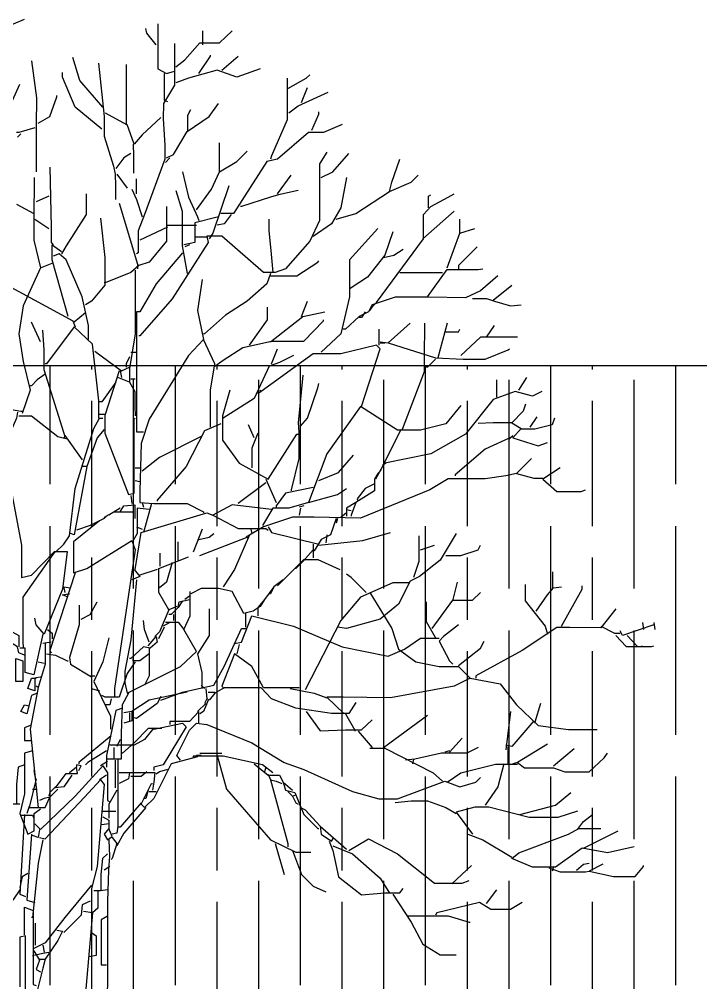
# Model space of a CAD drawing. Header units: millimetres. Extents: x 2004 to 9033, y -135 to 5682.
# Drawn here: x 2985.2 to 3311.9, y 1441.3 to 1902.8 of the extents above; entities that cross this region are included whole.
import ezdxf

# ---------------------------------------------------------------- set-up
doc = ezdxf.new("R2010")
doc.units = ezdxf.units.MM

msp = doc.modelspace()

# ---------------------------------------------------------------- hatches: boundary and pattern name
h = msp.add_hatch()
h.set_pattern_fill('GOST_WOOD', color=256, scale=10)
h.paths.add_polyline_path([(2004.42, 1736.98), (2004.42, 1136.98), (4004.42, 1136.98), (4004.42, 1736.98)])

# ---------------------------------------------------------------- linework, layer by layer
msp.add_line((2004.42, 1736.98), (4004.42, 1736.98))
at = {"color": 84}
for points in [[(2977.17, 1898.34), (2987.69, 1902.77)], [(3050.81, 1890.58), (3046.38, 1896.12), (3045.83, 1898.34)], [(3051.64, 1900.55), (3051.64, 1878.96), (3055.79, 1876.74), (3059.67, 1877.85)], [(3060.22, 1880.06), (3064.65, 1883.39), (3071.85, 1891.42), (3081.26, 1891.42), (3087.35, 1897.23)], [(3073.23, 1890.58), (3073.23, 1897.23)], [(3059.67, 1891.14), (3059.67, 1871.21), (3054.41, 1862.35), (3054.27, 1855.15), (3055.03, 1842.42), (3055.03, 1835.77), (3045.27, 1809.2), (3042.23, 1801.44), (3042.23, 1790.92), (3041.4, 1790.37)], [(3025.34, 1860.69), (3014.27, 1873.42), (3010.95, 1884.49)], [(3071.3, 1876.74), (3076.83, 1885.05), (3076.83, 1885.6)], [(3082.37, 1878.4), (3090.12, 1885.05)], [(2991.01, 1882.83), (2993.51, 1865.12), (2993.37, 1851.83), (2993.3, 1846.29), (2993.3, 1829.68)], [(3023.13, 1881.73), (3025.89, 1856.26), (3025.89, 1846.84), (3030.32, 1832.45), (3031.15, 1828.57), (3031.29, 1823.04), (3031.29, 1816.39)], [(3026.45, 1857.92), (3036.69, 1852.38), (3036.69, 1881.17)], [(3100.64, 1878.96), (3089.57, 1875.08), (3080.15, 1878.4), (3066.31, 1874.53), (3060.22, 1872.31)], [(3024.79, 1850.17), (3012.05, 1860.69), (3005.96, 1875.08), (3005.96, 1877.3)], [(3054.69, 1876.74), (3054.69, 1864.01), (3056.35, 1863.45)], [(3113.65, 1874.53), (3113.65, 1854.6), (3106.18, 1837.43), (3105.62, 1835.77)], [(3113.93, 1869.55), (3122.79, 1874.53), (3124.45, 1876.19)], [(2971.64, 1873.42), (2980.49, 1860.69), (2985.48, 1871.76)], [(3120.57, 1862.9), (3123.34, 1870.1)], [(2994.34, 1852.94), (2999.87, 1856.26), (3003.19, 1865.67), (3003.19, 1866.22)], [(3114.48, 1857.92), (3118.91, 1861.24), (3133.31, 1867.88)], [(3055.79, 1836.33), (3059.11, 1837.99), (3065.76, 1849.06), (3076.28, 1856.26), (3080.71, 1862.35)], [(3053.02, 1855.7), (3044.17, 1847.4), (3040.29, 1842.97), (3036.97, 1852.38)], [(3066.03, 1849.06), (3066.03, 1856.81), (3067.42, 1859.58)], [(3125.55, 1849.61), (3128.88, 1857.36), (3128.88, 1858.47)], [(2992.67, 1850.72), (2984.92, 1848.51), (2983.82, 1848.51)], [(3139.95, 1852.38), (3131.09, 1848.51), (3123.89, 1848.51), (3108.94, 1835.77), (3103.96, 1834.66), (3087.91, 1809.75), (3081.81, 1809.75)], [(2986.03, 1847.95), (2984.37, 1846.29)], [(3039.74, 1842.97), (3040.01, 1837.43), (3040.01, 1829.13)], [(3081.26, 1829.68), (3081.26, 1843.52)], [(3038.63, 1838.54), (3035.31, 1836.33), (3031.43, 1831.34)], [(3132.75, 1839.09), (3129.15, 1833.56), (3129.15, 1806.43), (3124.45, 1796.46), (3112.82, 1783.17), (3107.84, 1781.51), (3102.3, 1781.51), (3082.37, 1798.95), (3075.17, 1798.95), (3075.72, 1795.91), (3058.56, 1768.78), (3043.06, 1751.06), (3042.5, 1751.06)], [(3070.19, 1811.41), (3077.39, 1821.38), (3081.26, 1829.68), (3089.57, 1834.66), (3094.55, 1839.65)], [(3129.98, 1826.91), (3135.52, 1829.68), (3143.27, 1838.54)], [(3057.45, 1836.33), (3055.24, 1834.11)], [(3162.65, 1820.27), (3163.76, 1824.7), (3167.63, 1835.77)], [(2999.87, 1831.9), (3000.43, 1803.11), (3000.43, 1795.91), (3001.53, 1794.8)], [(3031.98, 1828.57), (3036.97, 1821.93)], [(3063.54, 1829.68), (3066.31, 1817.5), (3070.74, 1808.09), (3071.3, 1806.43)], [(3108.94, 1819.16), (3115.59, 1828.02)], [(3137.18, 1806.98), (3146.59, 1809.75), (3162.65, 1820.27), (3173.17, 1824.7), (3176.49, 1828.02)], [(2992.4, 1826.91), (2992.26, 1806.98), (2992.26, 1797.01), (2995.44, 1783.73), (3000.98, 1785.94)], [(3041.4, 1819.16), (3041.4, 1826.36)], [(3085.69, 1823.04), (3077.94, 1800.34), (3076.28, 1797.57)], [(3142.16, 1826.91), (3139.4, 1812.52), (3134.97, 1804.77), (3126.11, 1798.68)], [(3017.31, 1819.16), (3017.31, 1809.2), (3007.62, 1794.25), (3005.41, 1790.37)], [(3039.18, 1821.38), (3041.4, 1816.39), (3044.17, 1808.09)], [(3060.22, 1820.82), (3063.27, 1810.86), (3063.27, 1794.25), (3065.76, 1780.96)], [(3118.91, 1820.82), (3109.5, 1818.61), (3105.62, 1817.5), (3091.78, 1813.07), (3091.23, 1813.07)], [(3153.24, 1763.24), (3154.9, 1765.46), (3156.56, 1767.12), (3178.98, 1797.57), (3178.98, 1809.2), (3182.58, 1813.07), (3190.89, 1817.5), (3193.66, 1819.16)], [(3181.47, 1812.52), (3181.47, 1818.05), (3182.58, 1818.61)], [(2983.82, 1814.18), (2992.12, 1809.75)], [(2999.32, 1818.05), (2993.23, 1815.29)], [(3033.09, 1814.73), (3041.95, 1785.39), (3041.95, 1783.17)], [(3055.79, 1813.07), (3055.79, 1796.46), (3047.49, 1786.5), (3042.5, 1784.83), (3041.95, 1785.39)], [(3086.8, 1809.2), (3083.48, 1804.77), (3080.15, 1804.21)], [(3178.71, 1797.57), (3193.66, 1810.86)], [(2992.67, 1806.98), (2999.32, 1802.55)], [(3024.23, 1807.53), (3026.17, 1788.71), (3026.17, 1775.42), (3019.8, 1767.67), (3017.04, 1766.01)], [(3080.71, 1808.09), (3069.36, 1805.32), (3069.36, 1795.91), (3064.1, 1794.8)], [(3107.01, 1781.51), (3106.04, 1792.03), (3105, 1801.44), (3105, 1806.98)], [(3196.42, 1800.34), (3196.42, 1806.98)], [(3056.35, 1803.11), (3043.06, 1797.01)], [(3056.35, 1804.21), (3070.19, 1804.21)], [(3157.11, 1802.55), (3143.55, 1787.6), (3143.55, 1769.89), (3139.4, 1752.17), (3129.98, 1743.31)], [(3164.31, 1800.89), (3160.44, 1789.82), (3152.13, 1779.3), (3143.83, 1773.76)], [(3190.33, 1783.73), (3196.42, 1800.34), (3203.62, 1802.55)], [(3075.17, 1798.4), (3069.63, 1798.4)], [(3008.73, 1760.47), (3000.98, 1787.6), (3000.98, 1794.8), (3005.41, 1791.48)], [(3063.54, 1790.92), (3050.81, 1775.98), (3043.06, 1762.69), (3041.4, 1762.69)], [(3066.87, 1794.8), (3064.65, 1793.69)], [(3159.88, 1788.71), (3164.86, 1789.82), (3169.29, 1792.59)], [(3204.73, 1793.69), (3195.87, 1784.83), (3195.87, 1783.17)], [(3018.42, 1749.4), (3018.42, 1756.04), (3015.37, 1769.89), (3007.62, 1787.6), (3004.3, 1790.37), (3001.53, 1789.26)], [(3105.62, 1779.85), (3118.36, 1779.85), (3128.32, 1786.5), (3128.88, 1787.05)], [(2995.44, 1783.73), (2987.14, 1765.46), (2984.92, 1752.17), (2987.14, 1738.88), (2990.46, 1725.04), (2986.58, 1713.96)], [(3042.5, 1784.83), (3038.63, 1781.51), (3026.45, 1776.53), (3025.89, 1776.53)], [(3040.84, 1782.62), (3040.84, 1752.17), (3038.08, 1735.56), (3038.08, 1728.91), (3032.54, 1731.13)], [(3167.63, 1781.51), (3188.12, 1781.51)], [(3180.92, 1769.89), (3190.33, 1782.9), (3205.28, 1782.9), (3207.5, 1783.17)], [(3072.96, 1778.19), (3070.74, 1763.24), (3073.51, 1749.4)], [(3105.62, 1780.96), (3103.96, 1775.98), (3094.55, 1767.67), (3084.03, 1761.03), (3074.06, 1752.17), (3073.51, 1752.17)], [(3214.69, 1779.85), (3206.39, 1772.65), (3199.19, 1769.33), (3181.47, 1769.61), (3165.42, 1769.61), (3154.35, 1766.01), (3152.68, 1762.69), (3148.25, 1760.47), (3141.61, 1754.38), (3140.5, 1754.38)], [(2970.25, 1732.79), (2970.25, 1754.94), (2979.39, 1775.42), (3010.95, 1758.26), (3012.05, 1755.49)], [(3212.48, 1768.22), (3221.34, 1775.42)], [(3120.57, 1760.47), (3123.34, 1767.67)], [(3202.51, 1769.05), (3209.16, 1769.05), (3213.03, 1767.67), (3220.79, 1765.46), (3225.77, 1766.01)], [(3095.66, 1746.63), (3104.24, 1758.81), (3104.24, 1764.9)], [(3017.04, 1762.13), (3011.5, 1757.7)], [(3041.4, 1762.69), (3041.4, 1723.38), (3041.4, 1705.11), (3044.72, 1705.11)], [(3079.05, 1736.67), (3082.92, 1739.43), (3092.33, 1745.52), (3106.18, 1748.57), (3121.68, 1748.57), (3131.09, 1758.26), (3131.09, 1758.81)], [(3105.62, 1748.29), (3121.13, 1760.47), (3131.64, 1762.69)], [(3151.02, 1762.69), (3149.36, 1759.92), (3148.25, 1759.92)], [(2995.44, 1748.29), (2991.01, 1757.7)], [(2996.27, 1753.83), (2996.97, 1744.42), (2996.97, 1735), (3004.86, 1710.09), (3007.07, 1702.89), (3006.52, 1702.34)], [(3023.4, 1711.75), (3023.4, 1720.06), (3020.36, 1747.18), (3011.5, 1755.49), (2998.21, 1737.77), (2997.66, 1737.77)], [(3157.67, 1754.38), (3157.67, 1746.63)], [(3172.62, 1757.15), (3162.1, 1747.74), (3184.8, 1740.54), (3198.08, 1739.99), (3208.6, 1739.99), (3219.68, 1744.42), (3220.23, 1744.97)], [(3179.54, 1757.15), (3179.4, 1740.54), (3179.4, 1733.9), (3168.74, 1706.21)], [(3190.33, 1757.15), (3185.9, 1740.54)], [(3189.78, 1753), (3195.87, 1753), (3196.42, 1754.38)], [(3209.16, 1750.51), (3213.03, 1756.04)], [(3076.83, 1707.32), (3076.83, 1725.04), (3079.05, 1737.77), (3073.51, 1749.4), (3066.31, 1741.65), (3047.49, 1711.2), (3043.61, 1699.57), (3043.06, 1676.87), (3043.06, 1671.33), (3049.7, 1670.78), (3065.76, 1670.78), (3073.51, 1666.9), (3073.51, 1666.35)], [(3224.11, 1750.51), (3206.39, 1750.51), (3196.98, 1741.65)], [(3149.36, 1717.29), (3158.22, 1744.97), (3156.56, 1746.63), (3139.4, 1742.48), (3126.11, 1742.48), (3101.19, 1724.48), (3100.64, 1725.04)], [(3106.18, 1737.77), (3108.94, 1744.97)], [(3158.22, 1748.29), (3162.1, 1747.74)], [(3158.22, 1747.74), (3160.44, 1747.74)], [(3021.47, 1743.86), (3034.2, 1734.45), (3038.08, 1736.11)], [(3038.08, 1741.09), (3036.41, 1737.77), (3036.41, 1736.11)], [(3038.63, 1743.31), (3041.4, 1743.31)], [(3116.7, 1741.65), (3110.05, 1738.33), (3105.07, 1736.67), (3097.87, 1721.16), (3082.92, 1711.75)], [(3184.8, 1739.99), (3180.92, 1736.11), (3180.37, 1736.11)], [(2970.53, 1731.68), (2973.3, 1717.29), (2986.03, 1715.07), (2986.58, 1715.07)], [(2997.66, 1732.79), (2993.78, 1730.02), (2991.01, 1727.25), (2990.46, 1727.25)], [(3033.09, 1734.45), (3026.45, 1713.41), (3023.68, 1713.41)], [(3033.65, 1734.45), (3034.2, 1731.13)], [(3038.63, 1730.57), (3040.84, 1730.57)], [(3121.13, 1732.24), (3118.91, 1709.54), (3119.19, 1705.11), (3119.19, 1692.37), (3115.59, 1677.42), (3115.59, 1676.87)], [(3224.66, 1725.04), (3228.54, 1731.13)], [(3031.43, 1728.91), (3024.79, 1719.5), (3023.68, 1719.5)], [(3038.08, 1728.91), (3040.57, 1724.48), (3040.57, 1717.29), (3040.84, 1712.86)], [(3120.02, 1707.87), (3123.34, 1711.75), (3128.32, 1726.15), (3128.88, 1728.36)], [(3214.14, 1721.72), (3214.14, 1730.02)], [(3086.24, 1725.04), (3082.64, 1712.86), (3082.64, 1701.23), (3090.67, 1690.16), (3104.52, 1682.41), (3118.36, 1704), (3118.91, 1704)], [(3101.19, 1724.48), (3099.53, 1723.38)], [(3235.73, 1724.48), (3231.3, 1722.27), (3223, 1724.48), (3212.48, 1720.61), (3199.19, 1704), (3182.58, 1694.59), (3160.44, 1690.16), (3159.88, 1690.71)], [(3196.98, 1717.84), (3189.78, 1708.98), (3177.6, 1705.94), (3166.53, 1705.94), (3148.81, 1717.29), (3132.75, 1694.59), (3123.89, 1671.33), (3114.48, 1668.56), (3106.73, 1668.56), (3101.75, 1660.26)], [(3227.98, 1718.39), (3226.88, 1715.07), (3221.34, 1709.54), (3225.77, 1706.77), (3221.89, 1702.34), (3234.07, 1698.46), (3238.5, 1700.12)], [(2984.37, 1714.52), (2983.82, 1711.75), (2979.11, 1700.68), (2979.11, 1689.05), (2986.31, 1650.85), (2986.31, 1635.34), (2991.01, 1636.45), (3002.09, 1647.8), (3008.18, 1647.8), (3005.96, 1629.81), (2997.1, 1608.21), (2993.23, 1612.64), (2992.67, 1615.97)], [(2984.92, 1712.86), (2991.01, 1712.86), (3003.75, 1702.89), (3008.18, 1701.78)], [(3026.17, 1713.41), (3026.17, 1704.55), (3037.52, 1675.21), (3040.29, 1675.76), (3040.29, 1711.2), (3040.84, 1711.75)], [(3230.2, 1707.32), (3233.52, 1712.3)], [(3002.64, 1647.52), (3006.52, 1651.4), (3009.28, 1655.28), (3012.05, 1677.98), (3020.91, 1706.77), (3023.68, 1711.75), (3025.34, 1711.75)], [(3081.81, 1708.98), (3074.06, 1705.66), (3065.2, 1688.5), (3051.36, 1672.44), (3051.36, 1671.89)], [(3097.87, 1702.34), (3095.1, 1708.43)], [(3205.28, 1709.26), (3212.48, 1709.67), (3221.34, 1709.67)], [(3241.82, 1711.75), (3240.72, 1708.43), (3232.41, 1706.49), (3225.77, 1706.49)], [(3007.07, 1703.45), (3015.37, 1691.82)], [(3025.89, 1706.21), (3022.57, 1702.34), (3017.59, 1688.5), (3015.37, 1688.5)], [(3072.4, 1702.89), (3052.47, 1692.93), (3044.17, 1686.28)], [(3099.53, 1704.55), (3096.76, 1697.35), (3096.76, 1687.94)], [(3168.19, 1706.21), (3159.33, 1688.5), (3156.01, 1682.41)], [(3221.89, 1702.89), (3208.6, 1696.8), (3194.21, 1684.62), (3194.21, 1684.07)], [(3221.89, 1703.45), (3220.23, 1701.78)], [(3128.88, 1681.85), (3138.29, 1685.73), (3145.49, 1694.03)], [(3160.99, 1690.16), (3159.33, 1689.05)], [(3230.75, 1692.37), (3223.55, 1685.17), (3231.86, 1682.96), (3236.29, 1682.96)], [(3017.59, 1688.5), (3011.5, 1655.83), (3009.84, 1656.38)], [(3040.84, 1687.94), (3043.61, 1687.94)], [(3223.55, 1685.17), (3218.57, 1684.07), (3208.6, 1682.68), (3190.89, 1682.68), (3182.03, 1677.42), (3148.81, 1663.86), (3126.66, 1664.27), (3116.14, 1664.27), (3102.3, 1659.71), (3094, 1654.72)], [(3158.77, 1686.84), (3157.11, 1685.17), (3155.45, 1682.41), (3155.45, 1676.87), (3146.59, 1671.33), (3142.16, 1668.56), (3142.16, 1664.69)], [(3244.59, 1687.94), (3236.29, 1682.41), (3242.93, 1676.59), (3254.56, 1676.59), (3256.77, 1677.42)], [(3040.84, 1681.85), (3043.06, 1681.3)], [(3103.41, 1680.74), (3090.12, 1670.78)], [(3103.41, 1682.41), (3108.39, 1671.33)], [(3155.45, 1680.19), (3151.02, 1677.98), (3147.15, 1672.99), (3147.7, 1671.89)], [(3126.11, 1678.53), (3112.82, 1675.76), (3108.39, 1669.67), (3108.39, 1669.12)], [(3123.89, 1671.33), (3137.74, 1675.21), (3142.16, 1677.98)], [(3038.63, 1674.65), (3039.18, 1670.78)], [(3044.17, 1671.33), (3044.72, 1669.12)], [(3048.59, 1670.78), (3044.72, 1656.94)], [(3146.59, 1671.33), (3144.38, 1665.24), (3144.38, 1664.69)], [(3039.74, 1666.63), (3030.32, 1666.63), (3025.89, 1664.13), (3025.89, 1663.58)], [(3033.65, 1668.56), (3028.11, 1665.24)], [(3033.65, 1666.9), (3035.31, 1669.67), (3040.57, 1670.23), (3040.57, 1663.58)], [(3047.49, 1668.01), (3041.67, 1668.56), (3041.67, 1656.38), (3039.74, 1653.06)], [(3040.84, 1639.22), (3043.61, 1656.94), (3075.17, 1666.35), (3077.94, 1665.24)], [(3106.18, 1668.01), (3087.35, 1670.23), (3077.94, 1665.24), (3090.12, 1658.88), (3103.41, 1658.88), (3104.52, 1658.04)], [(3121.68, 1669.67), (3119.46, 1669.12)], [(3120.02, 1668.56), (3119.46, 1665.24)], [(3142.16, 1666.35), (3139.4, 1664.13)], [(3142.16, 1668.01), (3144.38, 1667.46)], [(3023.68, 1662.47), (3011.22, 1652.51), (3011.22, 1637.56), (3017.59, 1639.77), (3039.18, 1653.06), (3040.84, 1648.63), (3030.88, 1582.19), (3030.88, 1578.32)], [(3027.56, 1665.24), (3025.89, 1663.58), (3019.25, 1660.26), (3012.61, 1658.04)], [(3137.18, 1663.58), (3134.41, 1655.83), (3129.98, 1653.62), (3126.66, 1648.08), (3126.11, 1648.08)], [(3137.74, 1663.58), (3137.18, 1661.37)], [(3041.4, 1659.71), (3044.17, 1658.6)], [(3072.96, 1658.6), (3068.53, 1647.52)], [(3096.21, 1658.6), (3096.76, 1656.38)], [(3104.52, 1659.71), (3106.18, 1656.94), (3128.88, 1651.4)], [(3128.88, 1650.85), (3149.92, 1653.06), (3163.2, 1656.94)], [(3061.33, 1643.65), (3061.33, 1652.51)], [(3071.3, 1653.62), (3076.28, 1654.72), (3078.49, 1656.38)], [(3071.85, 1645.86), (3094.55, 1654.72), (3095.1, 1654.17)], [(3095.66, 1655.83), (3088.46, 1639.22), (3082.92, 1630.91)], [(3132.75, 1655.83), (3132.2, 1651.95)], [(3194.76, 1656.38), (3187.01, 1643.65), (3177.05, 1635.9), (3172.62, 1633.68), (3167.08, 1622.61), (3158.22, 1615.41), (3142.16, 1610.98), (3137.74, 1611.54)], [(3176.77, 1655.28), (3176.77, 1643.1), (3174.28, 1635.34)], [(3002.09, 1647.52), (2999.32, 1643.65), (2986.86, 1625.93), (2986.86, 1604.89), (2987.14, 1601.57)], [(3126.11, 1648.63), (3121.13, 1643.1), (3117.8, 1639.77), (3117.25, 1639.77)], [(3126.11, 1651.4), (3126.11, 1644.76)], [(3177.6, 1648.63), (3184.24, 1650.85)], [(3189.78, 1645.86), (3196.98, 1645.86), (3205.28, 1648.63), (3206.39, 1650.85)], [(3060.78, 1621.5), (3056.9, 1619.84), (3052.19, 1628.15), (3052.19, 1639.77), (3066.31, 1645.31)], [(3052.75, 1640.88), (3052.75, 1646.97)], [(3108.94, 1631.47), (3117.25, 1639.77), (3121.68, 1643.93), (3128.32, 1643.93), (3138.84, 1639.22)], [(3040.29, 1639.22), (3043.06, 1635.9), (3039.18, 1634.24)], [(3051.36, 1639.22), (3043.06, 1636.45)], [(3058.56, 1642.54), (3055.79, 1633.13), (3052.47, 1630.36)], [(3012.05, 1637.56), (2999.87, 1600.46), (3000.43, 1599.36)], [(3041.4, 1634.24), (3038.63, 1605.45), (3035.86, 1590.5), (3035.86, 1584.96), (3036.97, 1579.98), (3062.44, 1592.71), (3070.19, 1599.91), (3064.1, 1610.43), (3067.14, 1617.07), (3067.14, 1628.7)], [(3111.71, 1634.24), (3107.28, 1630.91), (3102.85, 1624.82), (3099.53, 1620.95), (3099.53, 1617.07)], [(3151.58, 1628.15), (3144.38, 1635.34), (3142.16, 1637.01)], [(3240.99, 1630.36), (3240.99, 1638.11)], [(3006.52, 1630.91), (3009.84, 1630.36)], [(3006.52, 1630.36), (3007.07, 1628.15)], [(3102.85, 1624.82), (3100.64, 1621.5), (3097.32, 1619.29), (3092.89, 1618.18), (3087.35, 1628.7), (3080.71, 1630.08), (3072.4, 1630.08), (3067.42, 1627.59)], [(3107.28, 1630.91), (3105.62, 1627.59), (3105.07, 1627.59)], [(3172.06, 1632.85), (3164.31, 1632.85), (3148.81, 1625.93), (3139.4, 1614.86), (3122.23, 1581.64)], [(3193.1, 1624.27), (3195.32, 1633.13)], [(3227.71, 1632.02), (3227.71, 1624.27), (3237.4, 1612.09), (3238.5, 1608.21)], [(3232.97, 1619.29), (3238.5, 1627.04), (3241.27, 1630.36), (3245.15, 1630.91)], [(3245.15, 1612.09), (3255.11, 1629.81), (3255.11, 1631.47)], [(3008.73, 1625.93), (3005.96, 1627.04), (3008.73, 1627.59), (3009.28, 1627.59)], [(3063.54, 1624.27), (3061.33, 1620.95), (3061.88, 1623.72), (3066.87, 1624.82)], [(3066.87, 1626.49), (3064.65, 1624.82)], [(3153.24, 1628.15), (3163.76, 1610.98), (3167.08, 1601.02), (3175.38, 1594.93), (3186.46, 1592.71), (3195.87, 1592.71), (3201.41, 1587.18), (3193.66, 1583.3), (3163.2, 1577.76), (3140.5, 1578.04), (3132.75, 1578.04), (3141.06, 1570.01)], [(3183.14, 1610.98), (3193.1, 1624.55), (3202.51, 1624.55), (3206.39, 1628.15)], [(3013.99, 1622.06), (3013.99, 1612.64), (3009.28, 1597.14), (3009.84, 1593.82), (3019.8, 1587.73), (3019.8, 1582.19), (3023.68, 1581.08)], [(3014.82, 1615.41), (3019.25, 1617.63), (3022.57, 1623.72)], [(3056.9, 1619.84), (3052.47, 1609.32), (3050.26, 1607.11)], [(3061.33, 1620.95), (3058.01, 1617.63), (3056.9, 1617.63)], [(3076.28, 1620.4), (3076.28, 1607.66), (3070.74, 1598.8), (3072.68, 1589.94), (3072.68, 1582.19)], [(3180.37, 1623.72), (3180.37, 1614.3), (3184.8, 1606.55)], [(3271.17, 1620.4), (3263.97, 1611.26), (3249.02, 1611.4), (3242.93, 1611.4), (3226.32, 1600.46), (3204.18, 1588.28), (3204.18, 1587.18)], [(3059.11, 1617.63), (3059.11, 1614.86)], [(3088.46, 1603.79), (3091.78, 1604.34), (3096.76, 1617.07), (3116.7, 1612.09), (3139.95, 1602.12), (3162.1, 1597.69), (3169.85, 1601.02), (3177.6, 1606.28), (3186.46, 1606.28)], [(3093.72, 1618.18), (3093.72, 1611.54)], [(3047.49, 1604.34), (3045.27, 1610.43), (3044.72, 1614.86)], [(3054.69, 1611.54), (3051.92, 1606)], [(3053.02, 1576.66), (3063.54, 1580.53), (3078.49, 1583.85), (3083.48, 1592.71), (3091.78, 1610.98), (3094, 1610.98)], [(3057.45, 1613.75), (3054.13, 1612.09)], [(3055.24, 1614.03), (3061.33, 1614.03), (3064.1, 1610.43)], [(3195.87, 1612.64), (3188.67, 1607.11), (3186.46, 1604.89), (3191.44, 1595.48), (3193.1, 1593.82)], [(3263.97, 1612.09), (3270.62, 1608.77), (3273.38, 1608.77)], [(3289.44, 1612.64), (3274.49, 1607.66), (3273.38, 1609.88)], [(3283.98, 1613.75), (3284.53, 1610.43)], [(3289.44, 1613.75), (3289.99, 1610.43)], [(2987.69, 1598.25), (2984.92, 1599.36), (2984.37, 1602.12), (2981.88, 1603.79), (2981.88, 1609.32), (2984.92, 1607.66), (2984.92, 1602.12)], [(2996.55, 1608.21), (2992.12, 1588.84), (2987.97, 1589.94), (2987.97, 1601.57), (2985.48, 1601.57)], [(2998.76, 1610.43), (3000.98, 1608.77), (3000.98, 1606)], [(3028.11, 1606.55), (3025.34, 1594.93), (3020.91, 1585.51), (3022.57, 1582.19), (3028.94, 1568.9), (3028.94, 1562.81)], [(3046.93, 1602.68), (3050.81, 1607.11), (3051.36, 1604.34), (3048.04, 1601.57), (3044.72, 1602.12), (3038.63, 1596.59), (3038.08, 1596.59)], [(3271.24, 1607.66), (3276.23, 1602.4), (3282.87, 1602.4), (3283.98, 1602.68)], [(3276.71, 1607.66), (3281.69, 1602.4), (3288.33, 1602.4), (3289.44, 1602.68)], [(2997.66, 1603.79), (2997.66, 1593.82), (2994.34, 1582.75), (2993.23, 1583.3)], [(3000.43, 1604.34), (2996.55, 1603.79)], [(3047.49, 1601.57), (3047.49, 1588.28), (3045.27, 1583.85)], [(3090.67, 1603.23), (3089.57, 1598.8)], [(3195.87, 1593.27), (3206.39, 1601.57), (3208.05, 1604.89)], [(2998.21, 1598.8), (3002.64, 1598.25), (3008.18, 1595.48), (3008.73, 1595.48)], [(3047.49, 1598.8), (3043.06, 1595.48), (3039.74, 1595.48), (3039.74, 1596.59)], [(3119.46, 1582.47), (3102.3, 1582.47), (3096.76, 1592.71), (3088.46, 1598.8), (3082.37, 1583.3), (3083.48, 1582.19)], [(2983.54, 1596.59), (2986.86, 1595.48), (2986.86, 1585.51), (2983.54, 1585.51), (2983.54, 1596.59)], [(2994.34, 1594.93), (2997.1, 1594.37)], [(3040.84, 1594.93), (3036.97, 1589.39), (3033.09, 1578.04), (3026.45, 1578.04), (3024.79, 1578.87)], [(2996, 1587.73), (2992.67, 1587.18), (2992.67, 1581.08), (2989.35, 1582.19), (2991.01, 1587.18), (2993.23, 1587.18)], [(3019.25, 1588.28), (3021.47, 1588.28)], [(3072.4, 1583.85), (3074.06, 1582.19)], [(3201.41, 1587.18), (3215.8, 1584.41), (3223.55, 1574.44), (3234.07, 1564.47), (3248.47, 1562.54), (3262.31, 1562.54)], [(2993.78, 1579.98), (2991.01, 1578.87), (2988.8, 1570.01), (2986.03, 1571.12), (2987.69, 1574.44), (2989.91, 1573.89)], [(2994.34, 1582.75), (2990.46, 1562.81), (2994.34, 1525.16)], [(3037.52, 1579.98), (3034.48, 1574.44), (3034.06, 1560.6), (3034.06, 1548.42), (3027.56, 1548.42)], [(3065.76, 1580.53), (3047.49, 1576.66), (3039.18, 1571.12), (3039.18, 1566.69), (3035.31, 1565.58)], [(3053.02, 1578.32), (3051.36, 1574.99), (3041.4, 1567.8), (3039.74, 1568.35)], [(3074.62, 1582.19), (3075.17, 1577.21), (3074.06, 1574.99)], [(3146.59, 1575.55), (3143.27, 1570.29), (3134.97, 1570.29), (3117.8, 1572.78), (3106.18, 1577.21), (3101.19, 1582.47), (3083.48, 1582.47), (3079.05, 1579.98), (3076.28, 1576.66), (3075.17, 1577.21)], [(3075.72, 1580.53), (3079.05, 1580.53)], [(3115.03, 1582.19), (3126.66, 1579.98), (3132.75, 1577.76)], [(3029.22, 1577.21), (3028.66, 1574.44), (3026.45, 1574.44)], [(3070.74, 1571.12), (3074.62, 1574.99), (3075.17, 1574.44)], [(3075.72, 1576.66), (3073.51, 1571.12), (3071.85, 1570.01)], [(3235.18, 1574.99), (3232.41, 1566.14), (3232.41, 1565.58)], [(3034.75, 1572.78), (3031.43, 1571.67), (3027, 1550.08), (3027, 1544.54)], [(3039.18, 1571.12), (3035.31, 1570.57)], [(3038.08, 1570.57), (3038.08, 1566.69)], [(3071.3, 1565.58), (3071.3, 1571.12), (3066.87, 1566.41), (3057.45, 1566.41), (3057.45, 1565.03)], [(3122.79, 1571.12), (3129.43, 1561.98), (3141.61, 1562.4), (3149.36, 1562.4), (3154.35, 1567.24)], [(3141.61, 1570.01), (3146.04, 1562.26), (3146.04, 1561.71)], [(3159.88, 1553.96), (3180.92, 1569.46)], [(3220.79, 1571.12), (3218.57, 1552.85)], [(2990.46, 1564.47), (2987.69, 1563.37), (2987.69, 1557.28), (2991.01, 1557.28)], [(3049.7, 1562.81), (3063.54, 1565.58), (3065.2, 1563.92), (3054.13, 1545.65), (3049.7, 1544.54), (3049.7, 1542.88)], [(3062.44, 1547.86), (3060.78, 1550.08), (3066.87, 1562.26), (3070.19, 1565.58), (3075.17, 1565.03), (3096.76, 1556.17), (3112.27, 1546.76), (3121.68, 1543.44), (3144.93, 1532.92), (3157.67, 1529.32), (3166.53, 1529.32), (3189.23, 1537.9), (3196.42, 1535.13), (3204.18, 1537.35), (3206.39, 1539.56)], [(3231.86, 1566.69), (3221.34, 1554.51), (3218.57, 1555.06)], [(3049.7, 1563.37), (3045.27, 1557.83), (3040.29, 1555.06), (3028.66, 1555.06)], [(3053.58, 1563.09), (3046.93, 1563.09), (3040.29, 1556.17), (3034.75, 1551.19), (3034.2, 1551.19)], [(3147.7, 1561.71), (3154.35, 1553.96)], [(3029.22, 1559.49), (3013.71, 1546.76), (3013.71, 1546.2)], [(3033.65, 1557.83), (3031.98, 1554.51)], [(3197.53, 1558.38), (3191.44, 1551.74), (3191.44, 1551.19)], [(3238.5, 1555.62), (3224.11, 1546.76), (3221.89, 1546.2)], [(2991.57, 1552.29), (2987.69, 1551.19), (2987.69, 1531.81), (2985.48, 1522.4), (2989.35, 1512.43), (2992.4, 1514.09), (2992.4, 1522.4), (2995.44, 1524.61)], [(3027, 1552.29), (3018.14, 1546.76), (3017.04, 1545.65)], [(3030.6, 1553.96), (3030.6, 1548.42)], [(3071.85, 1551.19), (3080.71, 1551.19), (3082.37, 1551.19)], [(3153.24, 1553.68), (3160.44, 1553.68), (3183.69, 1541.77), (3188.12, 1537.9)], [(3205.28, 1553.96), (3199.75, 1551.19), (3187.57, 1551.19), (3174.83, 1548.42), (3170.4, 1547.86)], [(3191.44, 1552.29), (3189.23, 1551.74)], [(3219.4, 1554.51), (3219.4, 1546.2)], [(3224.11, 1546.76), (3227.43, 1544.27), (3241.27, 1544.27), (3246.81, 1542.33), (3258.43, 1542.33), (3265.63, 1548.97), (3267.29, 1551.19)], [(3241.27, 1545.1), (3251.24, 1553.4)], [(2985.48, 1526.83), (2979.94, 1526.83), (2972.19, 1539.01), (2963.33, 1548.97), (2967.76, 1547.86), (2975.51, 1541.22)], [(3027.56, 1547.31), (3024.23, 1545.1)], [(3032.54, 1548.42), (3032.54, 1516.31), (3031.98, 1512.98), (3029.77, 1512.43)], [(3031.15, 1547.86), (3031.15, 1534.58)], [(3070.74, 1549.53), (3058.01, 1546.2), (3049.7, 1529.59), (3045.27, 1525.16), (3043.61, 1526.83), (3048.59, 1536.79), (3049.15, 1536.79)], [(3106.73, 1541.77), (3101.75, 1545.65), (3082.92, 1549.8), (3068.53, 1549.8), (3068.53, 1548.97)], [(3072.4, 1550.08), (3070.19, 1550.08)], [(3080.15, 1550.08), (3084.58, 1534.02), (3105.62, 1509.66), (3117.8, 1503.85), (3125, 1503.85)], [(3097.87, 1546.2), (3104.52, 1540.67), (3110.05, 1540.67), (3111.71, 1537.35), (3112.82, 1533.47), (3117.25, 1532.36), (3121.68, 1521.84), (3128.32, 1515.2), (3128.88, 1515.2)], [(3174.28, 1548.42), (3173.72, 1546.2)], [(3217.46, 1546.2), (3214.69, 1535.13), (3208.6, 1526.27)], [(2987.69, 1545.65), (2984.65, 1544.54), (2983.95, 1536.24), (2983.95, 1526.83)], [(2992.12, 1542.88), (2992.67, 1540.11)], [(2992.67, 1517.41), (2995.44, 1514.64), (3012.05, 1530.7), (3025.34, 1545.1), (3027.56, 1541.77), (3027.56, 1528.49), (3028.66, 1527.93)], [(3010.39, 1540.67), (3006.52, 1535.13), (3002.64, 1534.58), (3007.62, 1541.5), (3013.16, 1541.5), (3012.61, 1544.54), (3009.28, 1541.77), (3009.28, 1541.22)], [(3013.71, 1542.88), (3014.82, 1545.1), (3012.61, 1545.65), (3012.61, 1544.54)], [(3033.09, 1542.05), (3050.26, 1542.05), (3049.7, 1537.35), (3049.15, 1533.47)], [(3038.08, 1541.77), (3037.52, 1539.01), (3033.09, 1536.79)], [(3046.38, 1542.33), (3043.61, 1540.11), (3038.63, 1540.11)], [(3056.35, 1543.44), (3052.47, 1542.33), (3050.81, 1541.22)], [(3103.41, 1544.54), (3102.85, 1542.33)], [(3190.33, 1537.35), (3196.98, 1541.77), (3213.59, 1545.93), (3224.11, 1545.93)], [(2993.23, 1539.01), (2989.91, 1525.16), (2997.66, 1525.16), (2999.87, 1530.15)], [(2994.89, 1510.77), (2997.66, 1510.22), (3016.48, 1530.15), (3024.23, 1538.45), (3025.89, 1536.24), (3022.57, 1496.93), (3019.8, 1486.41), (3019.8, 1475.89)], [(3027, 1540.67), (3023.68, 1538.45)], [(3104.52, 1541.22), (3105.62, 1538.45), (3108.39, 1537.9), (3111.16, 1536.79)], [(3105.62, 1538.45), (3113.93, 1508), (3113.93, 1506.34)], [(3111.71, 1537.35), (3116.14, 1533.47)], [(2991.57, 1534.02), (2993.78, 1534.02)], [(3003.75, 1534.02), (2999.87, 1530.15), (2997.1, 1529.59), (2994.89, 1528.49)], [(3002.64, 1535.13), (2999.87, 1532.36), (2999.32, 1530.7)], [(3031.98, 1533.47), (3028.11, 1526.83), (3028.11, 1520.18)], [(3046.93, 1533.47), (3045.83, 1529.59), (3044.72, 1529.59)], [(3047.49, 1532.92), (3050.81, 1532.92)], [(3113.93, 1532.92), (3116.14, 1530.7), (3117.8, 1531.25)], [(3225.21, 1521.84), (3242.38, 1526.27), (3249.58, 1532.36)], [(3116.14, 1530.7), (3117.8, 1527.38), (3118.91, 1526.83)], [(3165.42, 1527.66), (3173.17, 1528.35), (3180.92, 1528.35), (3189.78, 1525.16), (3194.76, 1522.4)], [(2989.91, 1525.72), (2988.8, 1522.4)], [(3025.34, 1523.5), (3031.43, 1523.5)], [(3045.83, 1525.16), (3035.31, 1512.98), (3031.98, 1506.89)], [(3043.61, 1527.38), (3033.65, 1515.75), (3032.54, 1515.75)], [(3119.46, 1527.38), (3120.02, 1525.16), (3122.23, 1524.06), (3129.43, 1516.31), (3129.98, 1512.43), (3134.97, 1509.11), (3136.07, 1510.77)], [(3252.9, 1523.5), (3243.49, 1520.46), (3229.64, 1520.46), (3210.27, 1525.44), (3203.62, 1525.44), (3194.76, 1522.95), (3202.51, 1512.43)], [(2987.69, 1521.84), (2985.48, 1483.64), (2988.25, 1482.53)], [(2986.03, 1521.57), (2991.57, 1521.57), (2992.12, 1520.18)], [(3025.34, 1520.74), (3028.11, 1519.07), (3028.11, 1515.2)], [(3252.9, 1514.64), (3255.67, 1518.52), (3260.1, 1521.84)], [(2994.89, 1514.64), (2994.34, 1510.77), (2991.57, 1511.88)], [(3028.11, 1517.41), (3024.79, 1516.86)], [(3028.11, 1515.2), (3025.89, 1512.43), (3027.56, 1509.66), (3029.77, 1511.32), (3028.11, 1515.2)], [(3129.43, 1516.31), (3142.16, 1505.23)], [(3280.03, 1506.34), (3267.29, 1503.57), (3255.11, 1505.79), (3242.38, 1496.65), (3231.3, 1496.65), (3221.34, 1500.8), (3224.66, 1503.57), (3248.47, 1512.43), (3253.45, 1515.2), (3263.97, 1515.2)], [(3255.67, 1505.79), (3272.28, 1514.09)], [(2991.01, 1512.43), (2988.8, 1480.87), (2992.67, 1479.76)], [(2996.55, 1509.66), (2994.34, 1498.59), (2991.57, 1472.57), (2991.01, 1472.57)], [(3028.11, 1509.66), (3028.39, 1501.91), (3027.97, 1495.27), (3027.49, 1480.32), (3027.49, 1439.35), (3024.79, 1423.84), (3024.79, 1412.49), (3031.43, 1412.49), (3047.49, 1421.08), (3075.72, 1428.83), (3100.09, 1434.09), (3108.39, 1434.09)], [(3029.77, 1510.77), (3031.98, 1508), (3029.77, 1500.8), (3029.22, 1500.25)], [(3133.86, 1509.11), (3135.52, 1504.68), (3138.29, 1491.94), (3149.36, 1483.36), (3160.44, 1484.33), (3167.63, 1484.33), (3169.29, 1486.41)], [(3143.27, 1504.68), (3152.68, 1510.22), (3166.53, 1503.02), (3184.24, 1488.9), (3197.53, 1488.9), (3200.85, 1490.28)], [(3200.3, 1512.43), (3207.5, 1509.66), (3221.34, 1501.36)], [(3107.84, 1508), (3112.27, 1493.05)], [(3116.14, 1504.68), (3120.57, 1493.05), (3126.11, 1487.52), (3132.2, 1484.75)], [(3135.52, 1506.89), (3144.93, 1503.02), (3158.22, 1491.39), (3162.65, 1484.19)], [(3027.56, 1503.02), (3025.06, 1500.8), (3024.37, 1493.05), (3024.37, 1485.85)], [(3028.66, 1496.93), (3025.89, 1495.27)], [(3192.55, 1488.62), (3201.96, 1497.48)], [(3239.06, 1496.37), (3244.59, 1494.44), (3256.77, 1494.44), (3258.43, 1494.71)], [(3241.27, 1496.93), (3240.72, 1494.71)], [(3252.34, 1495.27), (3255.67, 1498.03), (3258.43, 1498.59)], [(3265.08, 1498.03), (3258.43, 1494.71), (3270.06, 1492.22), (3280.58, 1492.22), (3284.46, 1496.93), (3284.46, 1497.48)], [(2989.35, 1493.61), (2986.58, 1491.94), (2985.48, 1486.96)], [(3019.8, 1488.07), (3007.07, 1472.57), (2997.66, 1460.39), (2992.12, 1457.62)], [(2985.48, 1485.85), (2982.15, 1480.87), (2978.83, 1481.42)], [(3022.85, 1485.3), (3022.85, 1477), (3020.36, 1474.78), (3015.93, 1475.33)], [(3027.56, 1485.85), (3024.23, 1485.3), (3020.91, 1485.3)], [(3164.31, 1483.64), (3173.17, 1470.35), (3178.71, 1459.83), (3187.01, 1454.57), (3194.76, 1454.57)], [(3209.16, 1479.21), (3214.14, 1485.85)], [(2987.69, 1464.26), (2987.69, 1477.55), (2991.84, 1475.89), (2991.84, 1440.45), (2993.23, 1439.9)], [(3019.25, 1480.32), (3015.37, 1478.66), (3014.82, 1473.67), (3006.52, 1465.37)], [(3226.32, 1479.76), (3220.79, 1476.44), (3211.37, 1476.44), (3205.84, 1479.76), (3185.35, 1474.78), (3184.8, 1473.67)], [(3020.36, 1474.78), (3016.48, 1431.04), (3017.04, 1430.49)], [(3027.56, 1473.12), (3024.51, 1471.46), (3024.51, 1449.87), (3027, 1449.87)], [(3171.51, 1473.4), (3190.89, 1473.4), (3200.85, 1470.35), (3201.41, 1470.35)], [(2992.95, 1459.28), (2992.95, 1469.8)], [(2992.67, 1435.47), (2988.25, 1436.02), (2988.25, 1463.71), (2985.48, 1463.15), (2985.48, 1460.39), (2985.48, 1439.35)], [(3003.19, 1466.48), (3005.96, 1465.92), (3003.75, 1461.49), (2997.66, 1452.63), (2996.55, 1448.2), (2993.23, 1435.47), (2993.23, 1400.59), (2996, 1396.71), (2996.55, 1395.61)], [(3019.8, 1465.37), (3022.02, 1463.71), (3022.02, 1454.3), (3018.7, 1453.74)], [(2996.55, 1459.28), (2997.1, 1455.96)], [(2991.57, 1454.3), (2996.55, 1455.4), (2999.32, 1455.96)], [(2992.12, 1456.51), (2994.89, 1452.08), (2993.23, 1447.65), (2995.44, 1446.54)], [(2994.89, 1452.63), (2997.66, 1452.63)]]:
    msp.add_lwpolyline(points, dxfattribs=at)

doc.saveas('drawing.dxf')
